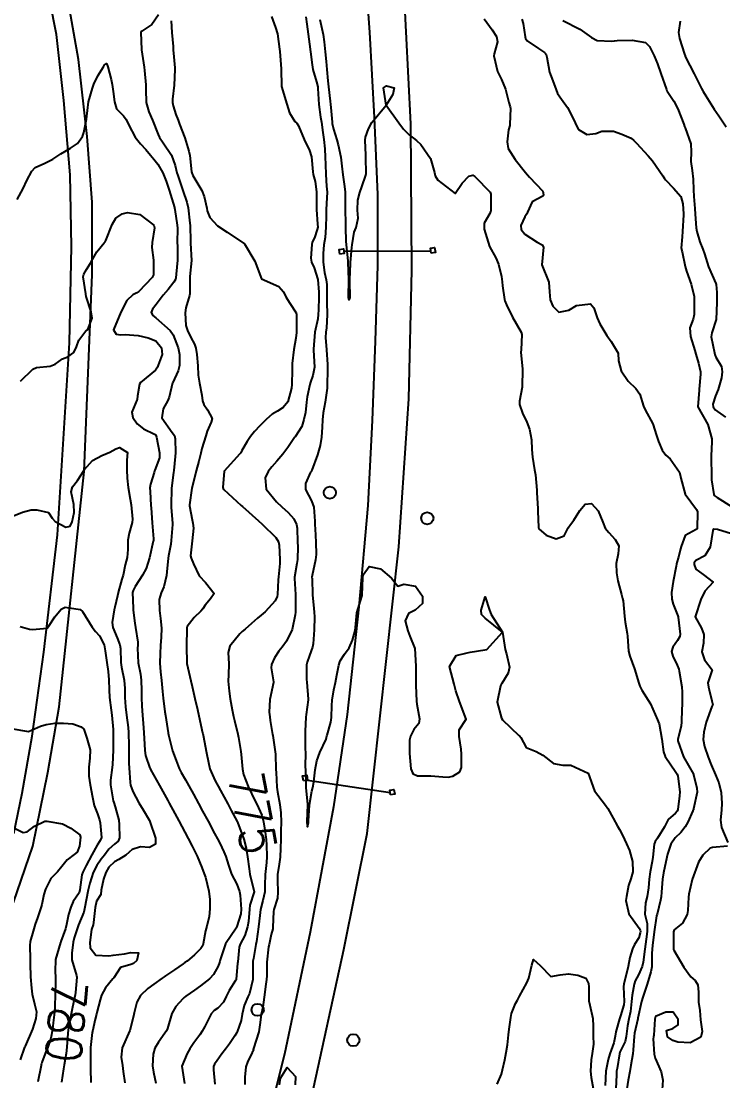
# Model space of a CAD drawing. Header units: metres. Extents: x 307586 to 320046, y 7427249 to 7434250.
# Drawn here: x 318966.1 to 319046.2, y 7429490.4 to 7429611.4 of the extents above; entities that cross this region are included whole.
import ezdxf
from ezdxf.enums import TextEntityAlignment as Align

# ---------------------------------------------------------------- set-up
doc = ezdxf.new("R2010")
doc.units = ezdxf.units.M
doc.header["$MEASUREMENT"] = 0
for name, color, linetype in [('Cotas', 45, 'Continuous'), ('Curvas de Nivel 1m', 11, 'Continuous'), ('Curvas de Nivel 5m', 15, 'Continuous'), ('Divisa', 42, 'FENCELINE2'), ('Linha Férrea', 20, 'Continuous'), ('Portico', 45, 'Continuous'), ('Postes', 20, 'Continuous'), ('Vias Primárias', 230, 'Continuous')]:
    doc.layers.add(name, color=color, linetype=linetype)
doc.styles.add('Style-STANDARD', font='STANDARD.shx')
doc.linetypes.add('FENCELINE2', pattern='A,0.25,-0.1,[132,ltypeshp.shx,S=0.1,R=0,X=-0.1,Y=0],-0.1,1', length=1.45)

msp = doc.modelspace()

# ---------------------------------------------------------------- linework, layer by layer
at = {"layer": 'Curvas de Nivel 1m', "flags": 128}
for points, elevation in [([(318981.77, 7429612.15), (318981, 7429611.05), (318979.88, 7429610.28), (318979.81, 7429610.24), (318979.75, 7429610.17), (318979.85, 7429608.17), (318980.14, 7429606.17), (318980.19, 7429605.81), (318980.33, 7429604.16), (318980.32, 7429603.65), (318980.37, 7429602.16), (318980.69, 7429601.08), (318981.08, 7429600.15), (318981.74, 7429598.48), (318981.91, 7429598.14), (318982.32, 7429597.54), (318983.25, 7429596.12), (318983.7, 7429594.97), (318983.89, 7429594.12), (318983.98, 7429593.83), (318984.56, 7429592.11), (318985.01, 7429590.75), (318985.15, 7429590.1), (318985.36, 7429588.36), (318985.38, 7429588.1), (318985.43, 7429586.27), (318985.43, 7429586.1), (318985.55, 7429584.12), (318985.55, 7429584.1), (318985.37, 7429582.28), (318985.36, 7429582.1), (318985.35, 7429580.28), (318985.32, 7429580.1), (318984.9, 7429578.71), (318984.82, 7429578.11), (318984.91, 7429576.67), (318985.08, 7429576.1), (318985.47, 7429575.32), (318985.91, 7429574.55), (318986.05, 7429574.09), (318986.15, 7429573.38), (318986.27, 7429572.09), (318986.31, 7429570.99), (318986.46, 7429570.08), (318986.74, 7429568.72), (318986.8, 7429568.08), (318986.94, 7429567.64), (318987.36, 7429567.03), (318987.91, 7429566.06), (318987.79, 7429565.63), (318987.34, 7429564.6), (318987.17, 7429564.07), (318986.74, 7429562.65), (318986.61, 7429562.08), (318986.38, 7429561.17), (318986.09, 7429560.09), (318985.92, 7429559.44), (318985.57, 7429558.1), (318985.31, 7429556.18), (318985.32, 7429556.1), (318985.61, 7429554.49), (318985.7, 7429554.09), (318985.77, 7429553.53), (318985.64, 7429552.09), (318985.45, 7429550.37), (318985.5, 7429550.09), (318985.78, 7429549.46), (318986.43, 7429548.08), (318987.13, 7429547.31), (318988.14, 7429546.06), (318987.72, 7429545.45), (318987.1, 7429544.74), (318986.85, 7429544.32), (318986.63, 7429544.07), (318985.84, 7429543.32), (318985.07, 7429542.29), (318985.01, 7429542.15), (318985, 7429542.09), (318985, 7429542.03), (318984.97, 7429540.09), (318985.01, 7429538.09), (318985.47, 7429536.09), (318985.62, 7429535.45), (318985.93, 7429534.08), (318986.22, 7429532.81), (318986.39, 7429532.08), (318986.82, 7429530.17), (318986.84, 7429530.07), (318986.92, 7429529.7), (318987.23, 7429528.07), (318987.29, 7429527.67), (318987.65, 7429526.06), (318988.24, 7429524.68), (318988.58, 7429524.05), (318988.85, 7429523.58), (318989.69, 7429522.04), (318990.09, 7429521.3), (318990.77, 7429520.02), (318990.8, 7429519.95), (318991.52, 7429518.01), (318991.78, 7429516.99), (318991.95, 7429516.01), (318992.12, 7429514.63), (318992.22, 7429514.01), (318992.7, 7429512), (318992.21, 7429510.48), (318992.16, 7429510.01), (318992.06, 7429508.61), (318991.96, 7429508.01), (318991.65, 7429507), (318991.11, 7429506.02), (318990.98, 7429505.66), (318990.83, 7429504.02), (318990.81, 7429503.81), (318990.65, 7429502.02), (318990.64, 7429501.96), (318990.58, 7429501.86), (318989.87, 7429500.73), (318989.52, 7429500.03), (318989.19, 7429499.39), (318988.54, 7429498.72), (318988.15, 7429498.43), (318987.79, 7429498.05), (318987.06, 7429496.6), (318986.78, 7429496.07), (318986.51, 7429495.67), (318985.83, 7429494.74), (318985.36, 7429494.08), (318985.04, 7429493.53), (318984.46, 7429492.09), (318984.76, 7429490.09)], 776), ([(318994.68, 7429611.99), (318995.15, 7429610.73), (318995.37, 7429609.99), (318995.61, 7429608.24), (318995.62, 7429607.98), (318995.8, 7429606.01), (318995.8, 7429605.98), (318995.81, 7429603.98), (318996.42, 7429601.97), (318996.76, 7429600.95), (318997.37, 7429599.96), (318997.58, 7429599.77), (318997.76, 7429599.49), (318998.41, 7429597.94), (318999.01, 7429596.65), (318999.25, 7429595.93), (318999.4, 7429594.23), (318999.46, 7429593.93), (318999.68, 7429593.14), (318999.81, 7429591.93), (318999.81, 7429590.09), (318999.81, 7429589.93), (318999.95, 7429588.25), (318999.96, 7429587.92), (318999.92, 7429587.63), (318999.6, 7429586.69), (318999.34, 7429586.19), (318999.28, 7429585.93), (318999.16, 7429584.36), (318999.25, 7429583.93), (318999.56, 7429583.26), (318999.97, 7429581.92), (319000.1, 7429580.49), (319000.08, 7429579.92), (319000.04, 7429578.45), (319000.03, 7429577.92), (318999.98, 7429577.44), (318999.65, 7429575.93), (318999.49, 7429573.97), (318999.5, 7429573.93), (318999.5, 7429573.88), (318999.59, 7429571.93), (318999.41, 7429570.95), (318999.14, 7429570.2), (318999.06, 7429569.93), (318998.77, 7429568.55), (318998.7, 7429567.94), (318998.56, 7429566.74), (318998.39, 7429565.94), (318998.14, 7429565.15), (318997.38, 7429563.95), (318997.36, 7429563.92), (318997.33, 7429563.88), (318996.54, 7429562.74), (318995.98, 7429561.97), (318995.29, 7429561.17), (318994.72, 7429560.55), (318994.29, 7429559.99), (318993.98, 7429559.29), (318994.09, 7429557.99), (318995.24, 7429556.53), (318995.87, 7429555.97), (318996.59, 7429555.32), (318997.22, 7429554.59), (318997.53, 7429553.95), (318997.6, 7429553.55), (318997.67, 7429551.95), (318997.68, 7429551.44), (318997.65, 7429549.95), (318997.59, 7429549.51), (318997.33, 7429547.95), (318997.32, 7429547.77), (318997.42, 7429545.95), (318997.43, 7429545.63), (318997.42, 7429543.95), (318997.39, 7429543.64), (318997.06, 7429541.95), (318996.4, 7429540.61), (318995.92, 7429539.96), (318995.52, 7429539.48), (318995.03, 7429538.71), (318994.68, 7429537.98), (318994.64, 7429537.6), (318994.93, 7429535.97), (318994.92, 7429535.9), (318994.48, 7429533.98), (318994.42, 7429532.51), (318994.48, 7429531.98), (318994.55, 7429531.58), (318994.81, 7429529.97), (318994.82, 7429529.87), (318994.92, 7429529.31), (318995.12, 7429527.97), (318995.15, 7429527.72), (318995.19, 7429525.97), (318995.21, 7429525.63), (318995.3, 7429523.97), (318995.38, 7429523.43), (318995.65, 7429521.96), (318995.75, 7429521.03), (318995.78, 7429519.96), (318995.77, 7429518.98), (318995.76, 7429517.96), (318995.73, 7429517), (318995.66, 7429515.96), (318995.56, 7429515.15), (318995.39, 7429513.96), (318995.36, 7429513.33), (318995.42, 7429511.96), (318995.37, 7429511.29), (318994.96, 7429509.97), (318994.91, 7429509.74), (318994.85, 7429507.97), (318994.83, 7429507.79), (318994.64, 7429507.11), (318994.41, 7429505.97), (318994.36, 7429505.7), (318994.16, 7429503.98), (318994.14, 7429502.42), (318994.13, 7429501.98), (318994.05, 7429501.46), (318993.85, 7429499.98), (318993.7, 7429498.82), (318993.52, 7429497.99), (318993.35, 7429496.82), (318993.24, 7429495.99), (318992.62, 7429494.12), (318992.61, 7429494), (318992.62, 7429493.87), (318992.49, 7429493.65), (318991.93, 7429492.55), (318991.76, 7429492.01), (318991.64, 7429490.82), (318991.63, 7429490.01)], 774), ([(318998.62, 7429611.94), (318998.74, 7429611.1), (318998.87, 7429609.94), (318999.01, 7429608.81), (318999.13, 7429607.94), (318999.32, 7429606.45), (318999.42, 7429605.93), (318999.82, 7429604.51), (318999.97, 7429603.93), (318999.99, 7429603.75), (319000.11, 7429601.93), (319000.3, 7429600.46), (319000.38, 7429599.92), (319000.56, 7429598.73), (319000.67, 7429597.92), (319000.77, 7429596.87), (319000.83, 7429595.91), (319000.85, 7429595.06), (319000.88, 7429593.91), (319000.98, 7429592.61), (319001.03, 7429591.91), (319001.02, 7429591.27), (319000.94, 7429589.91), (319000.93, 7429589.2), (319000.9, 7429587.91), (319000.8, 7429586.72), (319000.68, 7429585.91), (319000.58, 7429584.91), (319000.59, 7429583.91), (319000.75, 7429582.72), (319000.92, 7429581.91), (319000.99, 7429581.36), (319001, 7429579.91), (319001.01, 7429579.4), (319001.03, 7429577.91), (319000.96, 7429576.43), (319000.89, 7429575.91), (319000.85, 7429575.3), (319000.95, 7429573.91), (319001.09, 7429572.24), (319001.09, 7429571.9), (319001.07, 7429571.56), (319001.06, 7429569.91), (319001.04, 7429569.54), (319000.82, 7429567.91), (319000.59, 7429566.69), (319000.5, 7429565.91), (319000.49, 7429565.05), (319000.4, 7429563.91), (319000.24, 7429562.99), (318999.94, 7429561.92), (318999.29, 7429560.15), (318999.2, 7429560.01), (318999.15, 7429559.93), (318998.58, 7429558.63), (318998.56, 7429557.94), (318999.24, 7429556.67), (318999.52, 7429555.93), (318999.65, 7429554.35), (318999.65, 7429553.92), (318999.67, 7429553.46), (318999.74, 7429551.92), (318999.77, 7429550.53), (318999.71, 7429549.92), (318999.32, 7429548.11), (318999.31, 7429547.93), (318999.32, 7429547.75), (318999.36, 7429545.93), (318999.53, 7429544.36), (318999.57, 7429543.92), (318999.59, 7429543.42), (318999.55, 7429541.92), (318999.43, 7429540.31), (318999.36, 7429539.93), (318999.03, 7429538.98), (318998.75, 7429538.21), (318998.69, 7429537.93), (318998.7, 7429536.23), (318998.72, 7429535.93), (318998.89, 7429534.01), (318998.89, 7429533.93), (318998.64, 7429532.24), (318998.61, 7429531.93), (318998.52, 7429530.34), (318998.52, 7429529.93), (318998.55, 7429528.29), (318998.56, 7429527.93), (318998.55, 7429526.26), (318998.56, 7429525.93), (318998.59, 7429524.2), (318998.6, 7429523.93), (318998.78, 7429521.97), (318998.78, 7429521.93), (318998.72, 7429520.02), (318998.72, 7429519.93), (318998.8, 7429519.43), (318998.92, 7429519.93), (318998.93, 7429520.06), (318999.02, 7429521.93), (318999.29, 7429523.48), (318999.39, 7429523.92), (318999.52, 7429524.58), (318999.68, 7429525.92), (318999.86, 7429526.95), (319000.22, 7429527.91), (319000.92, 7429529.43), (319001.02, 7429529.8), (319001.04, 7429529.9), (319001.46, 7429531.37), (319001.55, 7429531.89), (319001.57, 7429533.28), (319001.6, 7429533.89), (319001.82, 7429535.06), (319002.01, 7429535.89), (319002.16, 7429536.73), (319002.37, 7429537.89), (319002.54, 7429538.37), (319003.04, 7429539.15), (319003.55, 7429539.87), (319003.95, 7429540.76), (319004.24, 7429541.86), (319004.33, 7429542.6), (319004.45, 7429543.86), (319005, 7429545.74), (319005.04, 7429545.85), (319005.05, 7429545.92), (319005.1, 7429547.85), (319005.15, 7429548.19), (319005.86, 7429549.14), (319007.15, 7429548.89), (319008.39, 7429547.82), (319009.13, 7429546.89), (319009.82, 7429547.12), (319011.13, 7429546.89), (319011.93, 7429545.77), (319011.95, 7429544.92), (319011.1, 7429544.16), (319010.35, 7429543.79), (319009.94, 7429542.94), (319010.24, 7429541.79), (319010.48, 7429541.21), (319011.04, 7429539.78), (319011.17, 7429537.78), (319011.16, 7429537.64), (319011.18, 7429535.78), (319011.19, 7429535.57), (319011.26, 7429533.78), (319011.29, 7429533.45), (319011.58, 7429531.77), (319011.5, 7429531.21), (319010.93, 7429530.54), (319010.56, 7429529.79), (319010.46, 7429529.32), (319010.44, 7429527.79), (319010.62, 7429526.04), (319010.71, 7429525.78), (319010.75, 7429525.66), (319010.87, 7429525.49), (319011.38, 7429525.26), (319012.87, 7429525.23), (319014.27, 7429525.14), (319014.87, 7429525.11), (319015.4, 7429525.19), (319016.2, 7429525.72), (319016.39, 7429526.2), (319016.39, 7429527.72), (319016.34, 7429528.29), (319016.12, 7429529.72), (319016.14, 7429530.5), (319016.94, 7429531.71), (319016.17, 7429533.72), (319015.76, 7429534.95), (319015.54, 7429535.72), (319015.02, 7429537.73), (319015.77, 7429538.99), (319017.04, 7429539.31), (319017.38, 7429539.36), (319019.04, 7429539.63), (319019.28, 7429539.69), (319021.06, 7429541.66), (319019.09, 7429543.26), (319018.66, 7429543.69), (319018.62, 7429544.17), (319019.11, 7429545.69), (319019.57, 7429544.15), (319019.78, 7429543.68), (319021.06, 7429541.66), (319021.39, 7429539.66), (319021.52, 7429539.18), (319021.87, 7429537.65), (319021.7, 7429536.96), (319021, 7429535.8), (319020.93, 7429535.72), (319020.91, 7429535.66), (319020.86, 7429535.53), (319020.47, 7429533.67), (319020.95, 7429531.85), (319021.07, 7429531.66), (319022.93, 7429529.85), (319023.05, 7429529.76), (319023.16, 7429529.64), (319023.79, 7429528.5), (319024.91, 7429528.04), (319025.67, 7429527.6), (319026.89, 7429526.64), (319027.98, 7429526.48), (319028.89, 7429526.47), (319030.87, 7429525.54), (319031.59, 7429523.53), (319032.83, 7429521.91), (319033.12, 7429521.52), (319033.72, 7429520.42), (319034.2, 7429519.5), (319034.42, 7429519.11), (319034.79, 7429518.46), (319035.23, 7429517.49), (319035.56, 7429516.7), (319035.91, 7429515.48), (319035.94, 7429514.28), (319035.72, 7429513.48), (319035.47, 7429512.73), (319035.22, 7429511.48), (319035.16, 7429511.02), (319035.49, 7429509.48), (319036.67, 7429507.84), (319036.81, 7429507.61), (319036.82, 7429507.47), (319036.8, 7429507.33), (319036.65, 7429506.73), (319036.14, 7429505.97), (319035.91, 7429505.48), (319035.61, 7429504.49), (319035.43, 7429503.48), (319035.26, 7429502.83), (319034.93, 7429501.49), (319034.9, 7429501.16), (319034.98, 7429499.49), (319034.94, 7429499.11), (319034.55, 7429497.85), (319034.42, 7429497.49), (319034.03, 7429495.99), (319033.95, 7429495.5), (319033.77, 7429494.77), (319033.34, 7429493.51), (319033.14, 7429492.85), (319032.89, 7429491.51), (319032.81, 7429489.88)], 773), ([(319000.19, 7429611.64), (319000.59, 7429609.92), (319000.71, 7429609.08), (319000.83, 7429607.92), (319000.93, 7429606.84), (319001, 7429605.92), (319001.12, 7429604.62), (319001.21, 7429603.92), (319001.38, 7429602.31), (319001.42, 7429601.91), (319001.45, 7429601.58), (319001.61, 7429599.9), (319001.62, 7429599.76), (319001.75, 7429599.09), (319002.15, 7429597.9), (319002.31, 7429597.32), (319002.6, 7429595.89), (319002.72, 7429594.87), (319002.82, 7429593.89), (319003.02, 7429592.54), (319003.1, 7429591.89), (319003.11, 7429590.43), (319003.09, 7429589.89), (319003.13, 7429588.38), (319003.14, 7429587.88), (319003.17, 7429586.31), (319003.21, 7429585.88), (319003.39, 7429584.07), (319003.4, 7429583.88), (319003.48, 7429581.95), (319003.48, 7429581.88), (319003.43, 7429579.98), (319003.44, 7429579.88), (319003.52, 7429579.63), (319003.64, 7429579.76), (319003.66, 7429579.88), (319003.62, 7429581.8), (319003.62, 7429581.88), (319003.72, 7429583.73), (319003.72, 7429583.88), (319003.88, 7429585.59), (319003.9, 7429585.88), (319004.14, 7429587.35), (319004.34, 7429587.87), (319004.58, 7429588.92), (319004.51, 7429589.87), (319004.54, 7429590.98), (319004.77, 7429591.87), (319005.01, 7429592.53), (319005.48, 7429593.86), (319005.51, 7429594.05), (319005.46, 7429595.86), (319005.45, 7429596.13), (319005.38, 7429597.86), (319005.42, 7429598.19), (319005.76, 7429599.16), (319006.16, 7429599.85), (319007.78, 7429601.83), (319007.48, 7429603.84), (319007.82, 7429604.06), (319008.7, 7429603.82), (319008.56, 7429603.06), (319007.78, 7429601.83), (319009.22, 7429599.82), (319009.76, 7429599.09), (319010.4, 7429598.45), (319011.25, 7429597.79), (319011.74, 7429597.34), (319012.83, 7429595.77), (319013.32, 7429594.14), (319013.39, 7429593.76), (319013.69, 7429593.26), (319015.66, 7429591.74), (319016.46, 7429592.95), (319017.24, 7429593.72), (319017.69, 7429593.84), (319017.9, 7429593.71), (319019.67, 7429591.91), (319019.74, 7429591.69), (319019.72, 7429589.77), (319019.71, 7429589.69), (319019.64, 7429589.49), (319018.96, 7429588.36), (319018.98, 7429587.7), (319019.59, 7429585.69), (319020.32, 7429584.42), (319020.6, 7429583.67), (319020.96, 7429582.26), (319021.04, 7429581.67), (319021.07, 7429581.2), (319021.29, 7429579.66), (319021.34, 7429579.48), (319021.52, 7429579.04), (319022.2, 7429577.65), (319023.22, 7429575.9), (319023.28, 7429575.64), (319023.19, 7429573.91), (319023.18, 7429573.64), (319023.35, 7429571.71), (319023.36, 7429571.64), (319023.31, 7429569.73), (319023.31, 7429569.64), (319023.01, 7429568.02), (319023.01, 7429567.64), (319023.37, 7429566.67), (319023.86, 7429565.63), (319024.14, 7429564.84), (319024.38, 7429563.63), (319024.44, 7429562.5), (319024.48, 7429561.63), (319024.73, 7429560.18), (319024.83, 7429559.62), (319025, 7429557.89), (319025.01, 7429557.62), (319025.11, 7429555.74), (319025.11, 7429555.61), (319025.1, 7429555.48), (319025.17, 7429553.61), (319025.21, 7429553.45), (319026.05, 7429552.75), (319027.19, 7429552.3), (319028.13, 7429552.65), (319028.59, 7429553.58), (319028.83, 7429553.96), (319029.22, 7429554.46), (319029.92, 7429555.56), (319030.5, 7429556.29), (319031.25, 7429556.36), (319031.98, 7429555.53), (319032.53, 7429554.22), (319032.81, 7429553.52), (319033.21, 7429553.02), (319033.93, 7429552.25), (319034.35, 7429551.5), (319034.3, 7429550.62), (319034.07, 7429549.51), (319034.09, 7429548.44), (319034.25, 7429547.5), (319034.66, 7429545.96), (319034.79, 7429545.49), (319034.84, 7429545.23), (319034.99, 7429543.49), (319035.08, 7429542.78), (319035.31, 7429541.49), (319035.34, 7429541.2), (319035.46, 7429539.49), (319035.6, 7429538.92), (319036.13, 7429537.48), (319036.63, 7429535.84), (319036.75, 7429535.47), (319036.99, 7429535.02), (319037.98, 7429533.46), (319038.77, 7429531.64), (319038.87, 7429531.45), (319038.95, 7429531.19), (319039.27, 7429529.44), (319039.45, 7429527.98), (319039.64, 7429527.44), (319040.88, 7429525.66), (319041.02, 7429525.42), (319041.1, 7429525.19), (319041.32, 7429523.42), (319041.3, 7429522.96), (319041.1, 7429521.42), (319041.03, 7429521.22), (319040.83, 7429520.99), (319040, 7429520.24), (319039.58, 7429519.44), (319038.79, 7429518.13), (319038.49, 7429517.75), (319038.39, 7429517.45), (319038.24, 7429515.97), (319038.17, 7429515.46), (319037.92, 7429514.28), (319037.82, 7429513.46), (319037.73, 7429512.45), (319037.58, 7429511.46), (319037.42, 7429510.74), (319037.31, 7429509.46), (319037.58, 7429508.37), (319037.61, 7429507.46), (319037.5, 7429506.6), (319037.33, 7429505.46), (319037.12, 7429503.96), (319037.02, 7429503.46), (319036.6, 7429502.51), (319036.23, 7429501.84), (319036.1, 7429501.47), (319035.87, 7429500.18), (319035.82, 7429499.48), (319035.71, 7429498.32), (319035.51, 7429497.48), (319035.33, 7429496.68), (319035.18, 7429495.48), (319035.07, 7429494.92), (319034.49, 7429493.67), (319034.43, 7429493.49), (319034.15, 7429491.81), (319034.11, 7429491.5), (319034.08, 7429491.11), (319034.03, 7429489.5)], 772), ([(319018.96, 7429611.7), (319019.89, 7429610.44), (319020.39, 7429609.68), (319020.49, 7429609.08), (319020.11, 7429607.69), (319020.09, 7429607.46), (319020.5, 7429605.68), (319020.94, 7429604.79), (319021.4, 7429603.67), (319021.79, 7429602.15), (319021.94, 7429601.66), (319021.98, 7429601.46), (319021.91, 7429599.66), (319021.89, 7429599.53), (319021.76, 7429599.03), (319021.61, 7429597.66), (319021.73, 7429596.91), (319022.52, 7429595.65), (319023.7, 7429594.14), (319024.16, 7429593.64), (319025.67, 7429592.04), (319025.76, 7429591.62), (319025.66, 7429591.46), (319024.46, 7429590.82), (319023.92, 7429589.64), (319023.86, 7429589.42), (319023.64, 7429589.09), (319023.16, 7429588.11), (319023.2, 7429587.64), (319023.61, 7429587.1), (319025.03, 7429586.2), (319025.6, 7429585.9), (319025.75, 7429585.62), (319025.57, 7429583.62), (319026.37, 7429581.61), (319026.45, 7429580.53), (319026.5, 7429579.61), (319026.81, 7429578.9), (319027.51, 7429578.21), (319028.66, 7429578.43), (319029.52, 7429578.96), (319031.12, 7429579.14), (319031.51, 7429578.68), (319031.87, 7429577.54), (319032.17, 7429576.86), (319032.97, 7429575.53), (319033.47, 7429574.87), (319034.28, 7429573.51), (319034.32, 7429572.63), (319034.62, 7429571.51), (319035.42, 7429570.31), (319036.29, 7429569.49), (319036.77, 7429568.85), (319037.19, 7429567.47), (319037.38, 7429567.03), (319038.26, 7429565.46), (319038.67, 7429564.13), (319038.88, 7429563.45), (319039.32, 7429562.44), (319039.74, 7429561.87), (319040.23, 7429561.44), (319041.29, 7429559.93), (319041.42, 7429559.42), (319041.44, 7429559.26), (319041.95, 7429557.41), (319043.24, 7429555.65), (319043.36, 7429555.4), (319043.29, 7429553.47), (319043.25, 7429553.4), (319043.21, 7429553.37), (319041.94, 7429552.68), (319041.46, 7429551.42), (319041.42, 7429551.19), (319041.18, 7429550.23), (319040.97, 7429549.62), (319040.94, 7429549.42), (319040.91, 7429549.18), (319040.57, 7429547.43), (319040.39, 7429546.17), (319040.41, 7429545.43), (319040.55, 7429544.87), (319041.09, 7429543.53), (319041.13, 7429543.42), (319041.14, 7429543.37), (319041.35, 7429541.42), (319041.32, 7429541.17), (319041.06, 7429540.71), (319040.54, 7429539.94), (319040.38, 7429539.43), (319040.52, 7429538.91), (319041.03, 7429537.88), (319041.2, 7429537.42), (319041.25, 7429537.19), (319041.54, 7429535.41), (319041.6, 7429534.8), (319041.58, 7429533.41), (319041.56, 7429532.82), (319041.53, 7429531.41), (319041.46, 7429530.9), (319041.08, 7429529.42), (319041.09, 7429529.25), (319041.74, 7429527.41), (319042.87, 7429525.43), (319042.89, 7429525.4), (319043.28, 7429523.82), (319043.29, 7429523.39), (319042.89, 7429521.46), (319042.88, 7429521.4), (319042.87, 7429521.36), (319042.83, 7429521.26), (319042.24, 7429519.97), (319041.94, 7429519.41), (319041.44, 7429518.77), (319040.79, 7429518.15), (319040.28, 7429517.43), (319039.91, 7429516.29), (319039.73, 7429515.44), (319039.46, 7429514.16), (319039.36, 7429513.44), (319039.23, 7429511.95), (319039.18, 7429511.44), (319039.11, 7429511.04), (319038.72, 7429509.45), (319038.68, 7429509.24), (319038.41, 7429507.44), (319038.22, 7429505.86), (319038.16, 7429505.45), (319038.13, 7429504.95), (319038.11, 7429503.45), (319038.01, 7429502.86), (319037.58, 7429501.46), (319037.09, 7429499.98), (319036.94, 7429499.46), (319036.54, 7429497.56), (319036.53, 7429497.48), (319036.14, 7429495.85), (319036.1, 7429495.47), (319036.01, 7429493.97), (319035.94, 7429493.48), (319035.74, 7429492.21), (319035.63, 7429491.48), (319035.44, 7429490.49), (319035.29, 7429489.48)], 771), ([(319027.98, 7429611.52), (319029.9, 7429610.53), (319031.24, 7429609.56), (319031.88, 7429609.24), (319033.51, 7429609.16), (319033.88, 7429609.21), (319034.16, 7429609.23), (319035.88, 7429609.25), (319037.4, 7429609), (319037.87, 7429608.56), (319038.39, 7429607.46), (319038.76, 7429606.55), (319039.16, 7429605.46), (319039.81, 7429603.62), (319039.86, 7429603.5), (319039.89, 7429603.45), (319040.66, 7429602.29), (319041.09, 7429601.43), (319041.77, 7429599.67), (319041.86, 7429599.42), (319041.94, 7429599.24), (319042.59, 7429597.41), (319042.63, 7429596.51), (319042.6, 7429595.41), (319042.73, 7429594.38), (319042.86, 7429593.41), (319042.9, 7429592.19), (319042.92, 7429591.41), (319043.03, 7429590.03), (319043.08, 7429589.41), (319043.21, 7429587.83), (319043.27, 7429587.4), (319043.61, 7429586.25), (319043.95, 7429585.4), (319044.13, 7429584.85), (319044.61, 7429583.39), (319045.45, 7429581.48), (319045.48, 7429581.38), (319045.54, 7429580.43), (319045.55, 7429579.38), (319045.51, 7429578.29), (319045.46, 7429577.42), (319045.46, 7429577.38), (319045, 7429575.86), (319044.92, 7429575.39), (319045.28, 7429573.56), (319045.33, 7429573.38), (319045.45, 7429573.08), (319046.08, 7429572.01), (319046.18, 7429571.37), (319046.1, 7429570.7), (319045.69, 7429569.38), (319045.4, 7429568.66), (319045.09, 7429567.68), (319045.13, 7429567.38), (319045.38, 7429567.04), (319046.53, 7429566.2)], 769), ([(319041.37, 7429611.44), (319041.19, 7429610.14), (319041.28, 7429609.44), (319041.87, 7429607.66), (319041.92, 7429607.48), (319041.93, 7429607.43), (319041.96, 7429607.33), (319042.97, 7429605.41), (319043.82, 7429603.74), (319044, 7429603.4), (319044.29, 7429602.91), (319045.25, 7429601.39), (319045.78, 7429600.62), (319046.6, 7429599.37)], 768), ([(318965.65, 7429591.06), (318966.34, 7429592.33), (318966.75, 7429593.25), (318967.3, 7429594.32), (318967.7, 7429594.74), (318968.79, 7429595.22), (318969.71, 7429595.66), (318970.61, 7429596.28), (318971.72, 7429596.95), (318972.51, 7429597.46), (318973.09, 7429598.25), (318973.25, 7429598.73), (318973.54, 7429600.24), (318973.78, 7429602.24), (318974.24, 7429603.8), (318974.41, 7429604.23), (318974.86, 7429605.19), (318975.48, 7429606.22), (318975.61, 7429606.44), (318975.84, 7429606.6), (318975.96, 7429606.35), (318976, 7429606.22), (318976.39, 7429604.78), (318976.5, 7429604.21), (318976.61, 7429603.4), (318976.74, 7429602.21), (318976.98, 7429601.41), (318977.77, 7429600.64), (318978.09, 7429600.19), (318978.38, 7429599.56), (318979.13, 7429598.18), (318979.73, 7429597.43), (318980.34, 7429596.78), (318980.86, 7429596.15), (318981.24, 7429595.68), (318981.7, 7429595.12), (318982.26, 7429594.13), (318982.64, 7429593.17), (318983, 7429592.13), (318983.59, 7429590.17), (318983.61, 7429590.12), (318983.64, 7429589.93), (318983.93, 7429588.12), (318983.95, 7429587.78), (318983.93, 7429586.12), (318983.94, 7429585.77), (318983.94, 7429584.12), (318983.92, 7429583.77), (318983.75, 7429582.12), (318983.71, 7429581.95), (318983.54, 7429581.63), (318982.88, 7429580.78), (318982.33, 7429580.13), (318981.98, 7429579.67), (318981.51, 7429579.07), (318981.1, 7429578.54), (318980.94, 7429578.15), (318981.15, 7429577.81), (318981.49, 7429577.56), (318983.12, 7429576.12), (318983.47, 7429575.61), (318984.04, 7429574.11), (318984.18, 7429573.38), (318984.16, 7429572.11), (318984.03, 7429571.5), (318983.4, 7429570.18), (318983.38, 7429570.14), (318983.38, 7429570.12), (318983, 7429568.5), (318982.86, 7429568.13), (318982.32, 7429567.18), (318982.17, 7429566.13), (318983.34, 7429564.47), (318983.61, 7429564.12), (318983.7, 7429563.75), (318983.71, 7429562.12), (318983.68, 7429561.73), (318983.54, 7429560.12), (318983.51, 7429559.89), (318983.25, 7429558.12), (318983.21, 7429556.14), (318983.21, 7429556.12), (318983.23, 7429555.9), (318983.36, 7429554.12), (318983.37, 7429553.96), (318983.24, 7429552.12), (318983.18, 7429551.71), (318982.91, 7429550.38), (318982.87, 7429550.12), (318982.72, 7429548.54), (318982.68, 7429548.12), (318982.4, 7429546.85), (318982.07, 7429546.13), (318981.86, 7429545.38), (318981.9, 7429544.13), (318982.01, 7429543.2), (318982.12, 7429542.13), (318982.08, 7429541.1), (318982.01, 7429540.13), (318981.96, 7429539.2), (318981.95, 7429538.13), (318982.01, 7429537.12), (318982.11, 7429536.13), (318982.25, 7429534.86), (318982.32, 7429534.13), (318982.5, 7429532.57), (318982.56, 7429532.12), (318982.88, 7429530.16), (318982.89, 7429530.12), (318982.92, 7429529.94), (318983.39, 7429528.11), (318983.79, 7429527.01), (318984.15, 7429526.1), (318984.38, 7429525.61), (318984.86, 7429524.78), (318985.25, 7429524.09), (318985.76, 7429523.16), (318986.35, 7429522.07), (318986.81, 7429521.22), (318987.44, 7429520.06), (318988.18, 7429518.65), (318988.51, 7429518.05), (318988.77, 7429517.56), (318989.26, 7429516.55), (318989.46, 7429516.04), (318989.76, 7429515.05), (318990.13, 7429514.03), (318990.72, 7429512.87), (318991.03, 7429512.02), (318991.09, 7429511.63), (318991.23, 7429510.01), (318991.2, 7429509.49), (318990.74, 7429508.02), (318990.72, 7429507.96), (318990.65, 7429507.86), (318989.45, 7429506.04), (318988.81, 7429504.24), (318988.78, 7429504.05), (318988.75, 7429503.91), (318988.6, 7429503.5), (318988.07, 7429502.56), (318987.59, 7429502.05), (318986.58, 7429501.28), (318985.88, 7429500.77), (318984.9, 7429500.09), (318984.71, 7429499.94), (318984.56, 7429499.78), (318983.76, 7429498.89), (318983.31, 7429498.11), (318982.79, 7429496.39), (318982.69, 7429496.12), (318982.51, 7429495.84), (318981.79, 7429494.84), (318981.37, 7429494.13), (318981.18, 7429493.44), (318981.11, 7429492.13), (318981.19, 7429491.4), (318981.48, 7429490.13)], 777), ([(318966.03, 7429570.33), (318967.42, 7429571.69), (318967.85, 7429571.87), (318969.42, 7429572.05), (318969.96, 7429572.28), (318970.83, 7429572.87), (318971.44, 7429573.09), (318972.12, 7429573.58), (318972.42, 7429574.25), (318972.69, 7429575.02), (318973.47, 7429576.07), (318973.57, 7429576.14), (318973.69, 7429576.24), (318974.19, 7429577.53), (318974.07, 7429578.23), (318973.52, 7429579.99), (318973.47, 7429580.24), (318973.47, 7429580.29), (318973.19, 7429582.24), (318973.24, 7429582.55), (318973.56, 7429583.09), (318974.02, 7429583.79), (318974.24, 7429584.23), (318974.73, 7429585.08), (318975.59, 7429586.11), (318975.67, 7429586.22), (318975.75, 7429586.37), (318976.47, 7429588.21), (318976.89, 7429588.93), (318977.63, 7429589.43), (318978.24, 7429589.58), (318979.63, 7429589.37), (318981.23, 7429588.15), (318981.31, 7429587.84), (318981.04, 7429586.15), (318981.03, 7429585.59), (318981.21, 7429584.15), (318981.22, 7429582.48), (318981.06, 7429582.15), (318979.53, 7429580.56), (318979.29, 7429580.4), (318978.83, 7429580.18), (318978.15, 7429579.54), (318977.49, 7429578.19), (318976.64, 7429576.2), (318976.96, 7429575.69), (318977.47, 7429575.62), (318977.98, 7429575.67), (318979.47, 7429575.52), (318980.59, 7429575.28), (318981.46, 7429574.93), (318982.11, 7429574.13), (318982.19, 7429573.38), (318981.76, 7429572.14), (318981.65, 7429571.91), (318981.42, 7429571.56), (318979.71, 7429570.17), (318979.6, 7429569.97), (318979.38, 7429568.63), (318979.33, 7429568.22), (318979.31, 7429568.17), (318978.75, 7429566.78), (318978.84, 7429566.18), (318979.35, 7429565.45), (318980.05, 7429564.87), (318981.33, 7429564.26), (318981.47, 7429564.14), (318981.54, 7429563.92), (318981.9, 7429562.13), (318981.88, 7429561.55), (318981.36, 7429560.14), (318981.34, 7429560.08), (318981.28, 7429559.89), (318980.86, 7429558.55), (318980.8, 7429558.15), (318980.82, 7429557.72), (318980.92, 7429556.14), (318980.94, 7429555.85), (318981.04, 7429554.14), (318981.19, 7429552.32), (318981.2, 7429552.14), (318981.2, 7429552.12), (318981.18, 7429552.03), (318980.74, 7429550.15), (318980.37, 7429548.93), (318979.97, 7429548.16), (318979.12, 7429546.88), (318978.87, 7429546.41), (318978.82, 7429546.17), (318978.88, 7429544.39), (318978.89, 7429544.17), (318979.07, 7429542.69), (318979.16, 7429542.17), (318979.4, 7429540.52), (318979.41, 7429540.16), (318979.39, 7429539.81), (318979.47, 7429538.16), (318979.71, 7429536.87), (318979.8, 7429536.16), (318979.83, 7429535.01), (318979.84, 7429534.16), (318979.86, 7429533.25), (318979.95, 7429532.15), (318980.04, 7429531.26), (318980.11, 7429530.15), (318980.18, 7429528.88), (318980.21, 7429528.15), (318980.29, 7429527.55), (318980.78, 7429526.14), (318980.81, 7429526.08), (318980.87, 7429525.96), (318981.88, 7429524.13), (318982.83, 7429522.42), (318982.99, 7429522.12), (318983.65, 7429520.94), (318984.1, 7429520.1), (318984.78, 7429518.82), (318985.17, 7429518.09), (318985.63, 7429517.21), (318986.18, 7429516.08), (318986.74, 7429514.76), (318987.01, 7429514.07), (318987.13, 7429513.66), (318987.51, 7429512.06), (318987.64, 7429511.11), (318987.64, 7429510.06), (318987.55, 7429509.18), (318987.29, 7429508.06), (318987.15, 7429507.56), (318986.9, 7429506.07), (318986.84, 7429505.86), (318986.63, 7429505.53), (318985.91, 7429504.79), (318985.04, 7429504.09), (318984.79, 7429503.91), (318984.61, 7429503.78), (318983.61, 7429503.09), (318982.59, 7429502.39), (318982.43, 7429502.28), (318982.21, 7429502.12), (318981.26, 7429501.45), (318980.57, 7429500.94), (318979.72, 7429500.15), (318979.31, 7429499.4), (318978.99, 7429498.16), (318978.91, 7429497.78), (318978.51, 7429496.16), (318977.62, 7429494.17), (318977.52, 7429493.13), (318977.65, 7429492.17), (318977.74, 7429491.46), (318977.92, 7429490.17)], 778), ([(318965.22, 7429554.93), (318966.26, 7429555.37), (318967.23, 7429555.61), (318967.9, 7429555.63), (318969.22, 7429555.32), (318969.62, 7429554.69), (318969.97, 7429554.28), (318971.2, 7429553.64), (318971.7, 7429553.76), (318971.91, 7429554.25), (318972.15, 7429555.33), (318972.09, 7429556.25), (318971.82, 7429557.68), (318971.95, 7429558.25), (318972.54, 7429558.98), (318973.28, 7429560.14), (318973.32, 7429560.21), (318973.33, 7429560.24), (318974.25, 7429561.28), (318975.3, 7429561.85), (318976.22, 7429562.21), (318976.9, 7429562.61), (318977.31, 7429562.73), (318978.23, 7429562.18), (318978.17, 7429561.3), (318978.17, 7429560.18), (318978.21, 7429559.24), (318978.33, 7429558.18), (318978.56, 7429556.86), (318978.64, 7429556.18), (318978.82, 7429554.57), (318978.79, 7429554.17), (318978.42, 7429552.96), (318978.27, 7429552.18), (318978.27, 7429551.08), (318978.2, 7429550.18), (318977.99, 7429549.34), (318977.74, 7429548.18), (318977.61, 7429547.7), (318977.19, 7429546.19), (318977.17, 7429546.13), (318977.11, 7429545.8), (318976.79, 7429544.5), (318976.72, 7429544.19), (318976.5, 7429542.77), (318976.57, 7429542.19), (318977.05, 7429541.01), (318977.38, 7429540.19), (318977.44, 7429539.79), (318977.47, 7429538.19), (318977.56, 7429537.64), (318977.85, 7429536.18), (318977.93, 7429535.23), (318977.94, 7429534.18), (318978.01, 7429533.12), (318978.13, 7429532.18), (318978.32, 7429530.78), (318978.37, 7429530.18), (318978.4, 7429528.68), (318978.4, 7429528.17), (318978.4, 7429526.65), (318978.42, 7429526.17), (318978.54, 7429524.49), (318978.59, 7429524.17), (318978.84, 7429523.47), (318979.54, 7429522.16), (318980.01, 7429521.35), (318980.74, 7429520.14), (318980.8, 7429520.03), (318981.44, 7429518.13), (318981.44, 7429517.46), (318980.76, 7429517.05), (318979.73, 7429517.12), (318978.76, 7429516.83), (318978.41, 7429516.52), (318978.05, 7429516.18), (318977.23, 7429515.7), (318976.75, 7429515.43), (318976.11, 7429514.83), (318975.75, 7429514.2), (318975.48, 7429513.45), (318975.22, 7429512.2), (318975.19, 7429511.71), (318974.69, 7429510.92), (318974.55, 7429510.21), (318974.37, 7429508.5), (318974.3, 7429508.22), (318974.12, 7429507.69), (318973.92, 7429506.22), (318973.99, 7429505.59), (318974.62, 7429504.76), (318976.12, 7429504.69), (318976.62, 7429504.77), (318977.89, 7429504.91), (318978.62, 7429505.07), (318979.5, 7429505.04), (318979.29, 7429504.16), (318978.94, 7429503.83), (318978.61, 7429503.7), (318977.44, 7429503.34), (318976.66, 7429502.19), (318976.58, 7429502.07), (318975.73, 7429501.04), (318975.27, 7429500.2), (318975.1, 7429499.66), (318974.75, 7429498.21), (318974.7, 7429498.04), (318974.52, 7429497.3), (318974.28, 7429496.21), (318974.22, 7429495.93), (318974.01, 7429494.22), (318974.01, 7429492.68), (318974.02, 7429492.22), (318974.03, 7429491.79), (318974.04, 7429490.22)], 779), ([(318964.93, 7429530.67), (318966.92, 7429530.31), (318968.31, 7429530.91), (318968.93, 7429531.12), (318969.92, 7429531.26), (318970.93, 7429531.27), (318972, 7429531.18), (318972.93, 7429530.85), (318973.25, 7429530.56), (318973.38, 7429530.23), (318973.59, 7429529.55), (318973.96, 7429528.22), (318973.94, 7429527.28), (318973.81, 7429526.23), (318973.84, 7429525.21), (318973.97, 7429524.22), (318974.23, 7429522.82), (318974.35, 7429522.22), (318974.44, 7429521.84), (318974.81, 7429520.91), (318975.05, 7429520.21), (318975.13, 7429519.88), (318975.28, 7429518.2), (318975.12, 7429517.85), (318974.76, 7429517.33), (318974.15, 7429516.22), (318973.53, 7429515.02), (318973.13, 7429514.23), (318973.03, 7429513.93), (318972.81, 7429512.24), (318972.7, 7429511.9), (318972.05, 7429510.89), (318971.77, 7429510.25), (318971.51, 7429509.41), (318971.26, 7429508.25), (318971.14, 7429507.77), (318970.63, 7429506.32), (318970.61, 7429506.26), (318970.59, 7429506.22), (318970.02, 7429504.27), (318969.98, 7429502.89), (318970, 7429502.27), (318970, 7429501.69), (318969.99, 7429500.27), (318969.92, 7429498.89), (318969.89, 7429498.27), (318969.76, 7429497.03), (318969.66, 7429496.27), (318969.48, 7429495.29), (318969.12, 7429494.27), (318968.94, 7429493.82), (318968.47, 7429492.5), (318968.4, 7429492.34), (318968.38, 7429492.28), (318968.36, 7429492.18), (318968.01, 7429490.29)], 781), ([(318964.79, 7429519.53), (318966.33, 7429518.76), (318966.78, 7429518.85), (318967.6, 7429519.49), (318968.8, 7429520.05), (318969.02, 7429520.07), (318970.8, 7429519.75), (318971.75, 7429519.28), (318972.78, 7429518.52), (318972.88, 7429518.24), (318972.76, 7429517.21), (318972.49, 7429516.51), (318972.15, 7429516.25), (318971.33, 7429515.67), (318970.74, 7429514.88), (318970.24, 7429514.27), (318969.49, 7429513.51), (318968.86, 7429512.29), (318968.7, 7429511.71), (318968.44, 7429510.54), (318968.37, 7429510.29), (318967.95, 7429509.01), (318967.71, 7429508.3), (318967.46, 7429507.49), (318967.13, 7429506.31), (318967.08, 7429505.86), (318967.11, 7429504.31), (318967.12, 7429503.79), (318967.15, 7429502.3), (318967.26, 7429500.99), (318967.34, 7429500.3), (318967.63, 7429499.21), (318967.83, 7429498.29), (318967.78, 7429497.54), (318967.4, 7429496.3), (318966.55, 7429494.37), (318966.52, 7429494.31), (318966.51, 7429494.29), (318966.49, 7429494.25), (318965.96, 7429492.82)], 782), ([(319020.45, 7429490.02), (319020.94, 7429491.17), (319021.07, 7429491.65), (319021.33, 7429492.81), (319021.5, 7429493.65), (319021.64, 7429494.51), (319021.77, 7429495.65), (319021.85, 7429496.32), (319022.01, 7429497.65), (319022.1, 7429498.09), (319022.56, 7429499.23), (319022.78, 7429499.64), (319023, 7429500.07), (319023.85, 7429501.62), (319024.07, 7429502.14), (319024.42, 7429503.61), (319024.62, 7429504.28), (319025.36, 7429503.6), (319026.59, 7429502.33), (319027.66, 7429502.51), (319028.6, 7429502.65), (319029.66, 7429502.49), (319030.59, 7429502.13), (319030.91, 7429501.54), (319030.95, 7429501.16), (319030.94, 7429499.54), (319031.03, 7429499.07), (319031.39, 7429497.53), (319031.41, 7429496.65), (319031.44, 7429495.53), (319031.45, 7429494.59), (319031.33, 7429493.53), (319031.2, 7429492.81), (319031.14, 7429491.53), (319031.18, 7429490.81), (319031.42, 7429489.53)], 774), ([(318995.59, 7429489.96), (318995.7, 7429490.7), (318996.46, 7429491.95), (318997.41, 7429490.89), (318997.39, 7429489.94)], 774)]:
    msp.add_lwpolyline(points, dxfattribs=dict(at, elevation=elevation))
at = {"layer": 'Curvas de Nivel 5m', "flags": 128}
for points, elevation in [([(318983.23, 7429611.46), (318983.3, 7429610.13), (318983.44, 7429608.55), (318983.46, 7429608.13), (318983.49, 7429607.77), (318983.63, 7429606.12), (318983.63, 7429605.92), (318983.55, 7429604.12), (318983.37, 7429602.54), (318983.37, 7429602.13), (318983.44, 7429601.78), (318983.77, 7429600.78), (318984.01, 7429600.12), (318984.19, 7429599.68), (318984.79, 7429598.11), (318985.24, 7429596.58), (318985.34, 7429596.1), (318985.55, 7429594.24), (318985.58, 7429594.1), (318985.69, 7429593.82), (318986.72, 7429592.08), (318987.01, 7429591.43), (318987.3, 7429590.08), (318987.35, 7429589.79), (318987.63, 7429589), (318988.53, 7429588.06), (318989.61, 7429587.35), (318991.59, 7429586.02), (318992.78, 7429584.01), (318993.54, 7429582), (318995.53, 7429581.12), (318996.07, 7429580.52), (318996.33, 7429579.97), (318996.79, 7429579.24), (318997.5, 7429578.14), (318997.56, 7429577.95), (318997.56, 7429577.89), (318997.55, 7429575.95), (318997.55, 7429575.87), (318997.47, 7429575.24), (318997.23, 7429573.95), (318997.06, 7429572.33), (318997.06, 7429571.96), (318997.06, 7429571.6), (318997.02, 7429569.96), (318996.98, 7429569.53), (318996.54, 7429567.96), (318996.02, 7429567.33), (318995.37, 7429566.91), (318994.78, 7429566.57), (318994.1, 7429565.99), (318993.74, 7429565.61), (318993.35, 7429565.21), (318992.76, 7429564.59), (318992.29, 7429564.01), (318991.91, 7429563.43), (318991.31, 7429562.39), (318991.17, 7429562.15), (318991.08, 7429562.02), (318989.28, 7429560.05), (318989.12, 7429558.18), (318989.15, 7429558.05), (318989.25, 7429557.93), (318990.24, 7429557.03), (318991.23, 7429556.14), (318991.37, 7429556.02), (318993.22, 7429554.36), (318993.62, 7429554), (318995.19, 7429552.47), (318995.47, 7429551.97), (318995.55, 7429551.6), (318995.64, 7429549.97), (318995.62, 7429549.51), (318995.48, 7429547.97), (318995.46, 7429547.65), (318995.37, 7429545.97), (318995.33, 7429545.74), (318995.11, 7429545.25), (318993.95, 7429543.99), (318993.5, 7429543.58), (318993.08, 7429543.24), (318992.42, 7429542.66), (318991.66, 7429542.01), (318991.34, 7429541.74), (318991.06, 7429541.48), (318989.93, 7429540.04), (318989.75, 7429539.32), (318989.81, 7429538.04), (318989.76, 7429536.8), (318989.75, 7429536.04), (318989.86, 7429534.91), (318989.97, 7429534.04), (318990.19, 7429532.8), (318990.36, 7429532.03), (318990.47, 7429531.55), (318990.83, 7429530.02), (318990.92, 7429529.61), (318991.19, 7429528.02), (318991.22, 7429527.68), (318991.37, 7429526.02), (318991.5, 7429525.38), (318992.01, 7429524.01), (318992.83, 7429522.35), (318993.02, 7429522), (318993.58, 7429520.76), (318993.77, 7429519.99), (318993.95, 7429518.82), (318994.08, 7429517.98), (318994.13, 7429517.35), (318994.15, 7429515.98), (318994.1, 7429515.33), (318993.95, 7429513.98), (318993.94, 7429512.75), (318993.92, 7429511.98), (318993.7, 7429510.99), (318993.44, 7429509.99), (318993.35, 7429509.31), (318993.2, 7429507.99), (318992.96, 7429506.32), (318992.9, 7429506), (318992.62, 7429504.39), (318992.55, 7429504.06), (318992.55, 7429504), (318992.56, 7429502.02), (318992.56, 7429502), (318992.17, 7429500.4), (318992, 7429500.01), (318991.55, 7429499.01), (318991.35, 7429498.01), (318991.23, 7429497.31), (318990.75, 7429496.02), (318990.67, 7429495.86), (318990.51, 7429495.55), (318989.88, 7429494.65), (318989.43, 7429494.03), (318989.03, 7429493.49), (318988.47, 7429492.73), (318988.18, 7429492.33), (318988.07, 7429492.05), (318988.06, 7429491.65), (318988.23, 7429490.04)], 775), ([(319023.27, 7429611.65), (319023.44, 7429611.19), (319023.66, 7429609.64), (319023.7, 7429609.46), (319023.88, 7429609.2), (319025.18, 7429608.31), (319025.87, 7429607.85), (319025.99, 7429607.74), (319026.07, 7429607.62), (319026.14, 7429607.34), (319026.44, 7429605.61), (319026.83, 7429604.61), (319027.2, 7429603.6), (319027.37, 7429603.16), (319027.8, 7429602.53), (319028.49, 7429601.58), (319029.25, 7429600.09), (319029.47, 7429599.57), (319029.76, 7429599.08), (319030.7, 7429598.5), (319031.75, 7429598.6), (319032.42, 7429598.87), (319033.76, 7429598.88), (319034.72, 7429598.54), (319035.75, 7429598.06), (319036.07, 7429597.82), (319036.37, 7429597.49), (319037.72, 7429596.06), (319038.21, 7429595.47), (319039.39, 7429593.76), (319039.59, 7429593.45), (319039.69, 7429593.3), (319040.61, 7429592.36), (319041.45, 7429591.42), (319041.66, 7429590.56), (319041.73, 7429589.42), (319041.73, 7429589.33), (319041.64, 7429587.42), (319041.64, 7429587.4), (319041.61, 7429586.79), (319041.49, 7429585.53), (319041.51, 7429585.42), (319041.53, 7429585.36), (319041.59, 7429585.1), (319041.94, 7429583.42), (319042.1, 7429582.88), (319042.63, 7429581.41), (319042.95, 7429579.99), (319042.97, 7429579.41), (319042.98, 7429577.93), (319042.86, 7429577.41), (319042.48, 7429576.42), (319042.54, 7429575.41), (319043.03, 7429573.83), (319043.16, 7429573.4), (319043.44, 7429572.39), (319043.68, 7429571.4), (319043.69, 7429571.13), (319043.53, 7429569.4), (319043.52, 7429569.28), (319043.38, 7429567.4), (319044.53, 7429565.39), (319044.99, 7429563.73), (319044.99, 7429563.38), (319044.89, 7429561.81), (319044.9, 7429561.38), (319044.96, 7429559.71), (319044.94, 7429559.38), (319044.94, 7429559.05), (319045.2, 7429557.37), (319045.26, 7429557.27), (319045.59, 7429557.03), (319047.24, 7429555.99)], 770), ([(319047.21, 7429552.87), (319045.64, 7429553.37), (319045.21, 7429553.42), (319045.15, 7429553.37), (319045.09, 7429553.25), (319044.78, 7429551.38), (319044.2, 7429550.37), (319043.17, 7429549.84), (319042.98, 7429549.59), (319042.96, 7429549.4), (319043.16, 7429548.85), (319043.99, 7429548.23), (319045.14, 7429547.37), (319044.18, 7429546.33), (319043.73, 7429545.39), (319043.09, 7429543.4), (319043.79, 7429542.1), (319044.05, 7429541.39), (319044.04, 7429540.4), (319043.85, 7429539.39), (319044.13, 7429538.48), (319045.02, 7429537.37), (319044.51, 7429535.87), (319044.59, 7429535.38), (319044.68, 7429535.07), (319044.98, 7429533.8), (319045.08, 7429533.37), (319045.05, 7429533.3), (319044.97, 7429533.17), (319044.35, 7429531.38), (319044.07, 7429530.25), (319044.01, 7429529.38), (319044.14, 7429528.61), (319044.55, 7429527.38), (319044.89, 7429526.52), (319045.39, 7429525.36), (319045.77, 7429524.46), (319046.04, 7429523.36), (319046.12, 7429522.08), (319046.08, 7429521.36), (319045.98, 7429520.19), (319046.08, 7429519.36), (319046.79, 7429517.64)], 770), ([(318965.97, 7429542.32), (318967.06, 7429542), (318967.4, 7429541.97), (318969.06, 7429542.13), (318969.23, 7429542.29), (318969.95, 7429543.4), (318970.67, 7429544.27), (318971.1, 7429544.5), (318972.84, 7429544.24), (318973.09, 7429544.01), (318974.22, 7429542.22), (318974.58, 7429541.74), (318975.05, 7429541.23), (318975.57, 7429540.2), (318975.7, 7429539.54), (318975.86, 7429538.2), (318976.02, 7429537.18), (318976.11, 7429536.2), (318976.13, 7429535.05), (318976.18, 7429534.2), (318976.39, 7429532.76), (318976.46, 7429532.19), (318976.59, 7429530.52), (318976.61, 7429530.19), (318976.6, 7429528.5), (318976.6, 7429528.19), (318976.54, 7429526.53), (318976.5, 7429526.19), (318976.28, 7429524.77), (318976.29, 7429524.2), (318976.61, 7429522.4), (318976.67, 7429522.19), (318976.82, 7429521.69), (318977.23, 7429520.19), (318977.28, 7429519.7), (318977.33, 7429518.18), (318977.18, 7429517.78), (318976.77, 7429517.45), (318976.1, 7429516.86), (318975.6, 7429516.2), (318975.24, 7429515.71), (318974.74, 7429515.02), (318974.31, 7429514.22), (318973.93, 7429513), (318973.76, 7429512.22), (318973.5, 7429511.04), (318973.37, 7429510.23), (318973.24, 7429509.66), (318972.65, 7429508.24), (318972.14, 7429506.74), (318972.03, 7429506.25), (318971.88, 7429504.98), (318971.88, 7429504.25), (318972.4, 7429502.43), (318972.44, 7429502.24), (318972.31, 7429500.5), (318972.27, 7429500.24), (318971.96, 7429498.83), (318971.85, 7429498.25), (318971.63, 7429497.15), (318971.48, 7429496.25), (318971.39, 7429495.36), (318971.3, 7429494.25), (318971.22, 7429493.52), (318970.99, 7429492.25), (318970.91, 7429491.8), (318970.7, 7429490.26)], 780), ([(319046.78, 7429517.21), (319045.06, 7429517.08), (319044.78, 7429516.98), (319043.94, 7429516.2), (319043.45, 7429515.39), (319042.73, 7429513.4), (319042.37, 7429511.75), (319042.33, 7429511.4), (319042.24, 7429509.85), (319042.17, 7429509.41), (319041.65, 7429508.43), (319040.67, 7429507.65), (319040.59, 7429507.42), (319040.6, 7429505.46), (319040.6, 7429505.42), (319040.63, 7429505.32), (319041.77, 7429503.41), (319042.6, 7429502.3), (319043.07, 7429501.86), (319043.37, 7429501.39), (319043.44, 7429500.52), (319043.45, 7429499.39), (319043.62, 7429498.45), (319043.69, 7429497.38), (319043.86, 7429496.05), (319043.71, 7429495.38), (319042.51, 7429494.76), (319041.11, 7429494.81), (319040.51, 7429495.02), (319039.9, 7429495.43), (319039.8, 7429496.15), (319040.53, 7429496.4), (319041.15, 7429496.8), (319041.14, 7429497.41), (319040.55, 7429498.26), (319039.72, 7429498.26), (319038.55, 7429497.75), (319038.47, 7429497.44), (319038.34, 7429495.62), (319038.31, 7429495.44), (319038.29, 7429495.22), (319038.4, 7429493.44), (319038.49, 7429492.99), (319039.18, 7429491.43), (319039.4, 7429490.48), (319039.31, 7429489.43)], 770)]:
    msp.add_lwpolyline(points, dxfattribs=dict(at, elevation=elevation))
at = {"layer": 'Divisa'}
msp.add_lwpolyline([(318965.21, 7429510.77), (318967.42, 7429517.23), (318969.15, 7429525.61), (318970.44, 7429533.13), (318973.29, 7429560.01), (318974.22, 7429582.51), (318974.2, 7429590.76), (318973.63, 7429598.26), (318972.65, 7429607.07), (318968.35, 7429631.4)], dxfattribs=at)
at = {"layer": 'Linha Férrea'}
for points in [[(319005.14, 7429620.22), (319005.89, 7429610.19), (319006.43, 7429600.42), (319006.81, 7429591.65), (319006.81, 7429583.54), (319006.51, 7429574.9), (319006.18, 7429565.83), (319005.68, 7429556.14), (319004.67, 7429544.53), (319003.34, 7429532.24), (319001.75, 7429521.71), (318999.12, 7429507.39), (318996.19, 7429493.47), (318992.93, 7429480.61), (318989.68, 7429469.08), (318985.92, 7429457.46), (318982.49, 7429448.02), (318977.77, 7429434.99), (318972.71, 7429422.33), (318967.16, 7429408), (318962.56, 7429396.97)], [(318965.65, 7429393.76), (318974.46, 7429414.99), (318979.75, 7429428.51), (318984.61, 7429441.48), (318988.42, 7429451.98), (318991.44, 7429461.36), (318995.53, 7429475.73), (318999.27, 7429488.49), (319002.93, 7429505.4), (319005.61, 7429518.66), (319009.24, 7429551.39), (319010.36, 7429568.32), (319010.7, 7429583.01), (319010.59, 7429599.72), (319009.8, 7429615.53)]]:
    msp.add_lwpolyline(points, dxfattribs=at)
at = {"layer": 'Portico'}
for points in [[(319012.92, 7429584.95), (319012.83, 7429585.5), (319013.3, 7429585.58), (319013.4, 7429585.03)], [(319002.51, 7429584.82), (319002.42, 7429585.37), (319002.9, 7429585.45), (319002.99, 7429584.9)], [(318998.33, 7429524.68), (318998.23, 7429525.23), (318998.71, 7429525.31), (318998.8, 7429524.76)], [(319008.28, 7429523.07), (319008.19, 7429523.62), (319008.66, 7429523.7), (319008.76, 7429523.15)]]:
    msp.add_lwpolyline(points, close=True, dxfattribs=at)
for points in [[(319002.94, 7429585.18), (319012.88, 7429585.22)], [(318998.8, 7429524.76), (319008.24, 7429523.35)]]:
    msp.add_lwpolyline(points, dxfattribs=at)
at = {"layer": 'Postes'}
for centre in [(319001.35, 7429557.59), (319012.48, 7429554.66), (318993.1, 7429498.52), (319004.03, 7429495.05)]:
    msp.add_circle(centre, 0.694, dxfattribs=at)
at = {"layer": 'Vias Primárias'}
msp.add_lwpolyline([(318965.26, 7429518.65), (318966.19, 7429523.27), (318967.35, 7429529.78), (318968.68, 7429539.36), (318970.24, 7429552.79), (318971.63, 7429574.69), (318971.86, 7429585.7), (318971.7, 7429593.87), (318970.96, 7429602.39), (318970.12, 7429609.9), (318968.64, 7429617.47)], dxfattribs=at)
msp.add_lwpolyline([(318965.26, 7429518.65), (318966.19, 7429523.27), (318967.35, 7429529.78), (318968.68, 7429539.36), (318970.24, 7429552.79), (318971.63, 7429574.69), (318971.86, 7429585.7), (318971.7, 7429593.87), (318970.96, 7429602.39), (318970.12, 7429609.9), (318968.64, 7429617.47)], dxfattribs=at)

# ---------------------------------------------------------------- texts
at = {"layer": 'Cotas', "style": 'Style-STANDARD'}
for s, rotation, p in [('775', 280.5427, (318992.51, 7429520.99, 775)), ('780', 265.2829, (318971.25, 7429497.2, 780))]:
    msp.add_text(s, height=4, rotation=rotation, dxfattribs=at).set_placement(p, align=Align.MIDDLE_CENTER)

doc.saveas('drawing.dxf')
